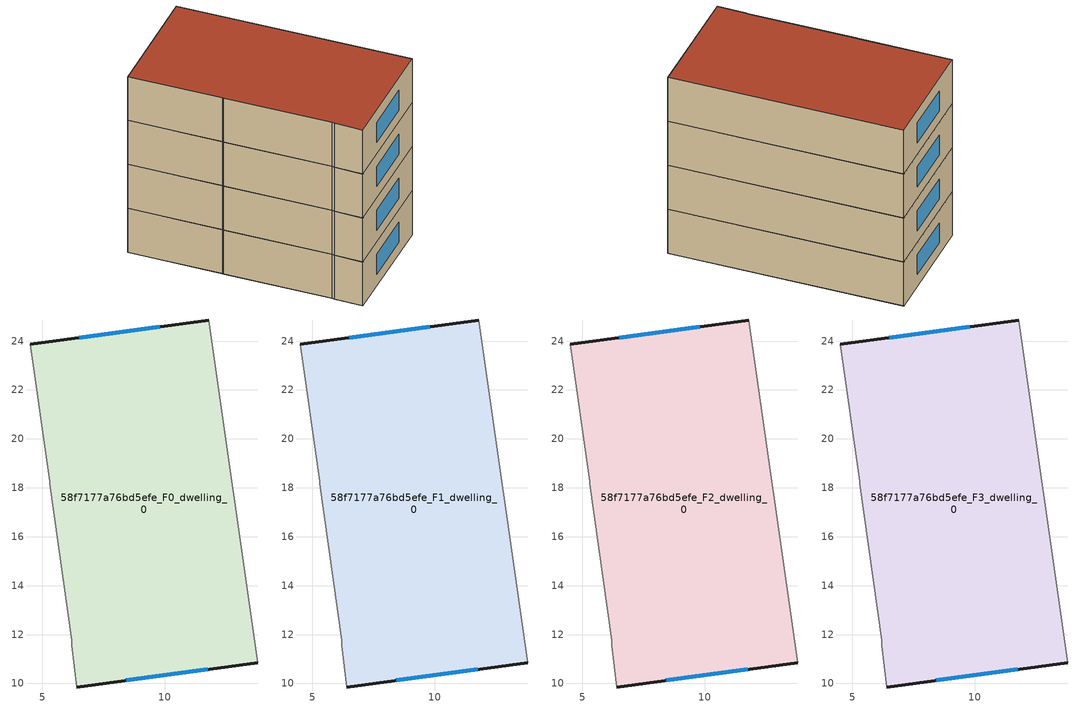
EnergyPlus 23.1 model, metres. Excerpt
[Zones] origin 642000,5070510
58f7177a76bd5efe_F0_dwelling_0
 floor ground (EU_floor_Construction): 13.81,10.85 11.81,24.86 4.5,23.86 5.3,18.26 5.3,18.16 6.2,11.75 6.2,11.55 6.4,9.85 z0
 wall outside (EU_wall_Construction): 4.5,23.86 11.81,24.86 / 13.81,10.85 6.4,9.85 z0:3
 wall adiabatic (EU_wall_Construction): 11.81,24.86 13.81,10.85 / 6.4,9.85 6.2,11.55 6.2,11.75 5.3,18.16 5.3,18.26 4.5,23.86 z0:3
 window (EU_Window_Construction): 6.51,24.14 9.8,24.59 / 11.77,10.58 8.44,10.13 z0.83:2.17
58f7177a76bd5efe_F1_dwelling_0
 floor to 58f7177a76bd5efe_F0_dwelling_0 (EU_floor_Construction): 13.8,10.85 11.81,24.86 4.5,23.86 5.3,18.26 5.3,18.16 6.2,11.75 6.2,11.55 6.4,9.85 z3
 wall outside (EU_wall_Construction): 4.5,23.86 11.81,24.86 / 13.81,10.85 6.4,9.85 z3:6
 wall adiabatic (EU_wall_Construction): 11.81,24.86 13.81,10.85 / 6.4,9.85 6.2,11.55 6.2,11.75 5.3,18.16 5.3,18.26 4.5,23.86 z3:6
 window (EU_Window_Construction): 6.51,24.14 9.8,24.59 / 11.77,10.58 8.44,10.13 z3.83:5.17
58f7177a76bd5efe_F2_dwelling_0
 floor to 58f7177a76bd5efe_F1_dwelling_0 (EU_floor_Construction): 13.8,10.85 11.81,24.86 4.5,23.86 5.3,18.26 5.3,18.16 6.2,11.75 6.2,11.55 6.4,9.85 z6
 wall outside (EU_wall_Construction): 4.5,23.86 11.81,24.86 / 13.81,10.85 6.4,9.85 z6:9
 wall adiabatic (EU_wall_Construction): 11.81,24.86 13.81,10.85 / 6.4,9.85 6.2,11.55 6.2,11.75 5.3,18.16 5.3,18.26 4.5,23.86 z6:9
 window (EU_Window_Construction): 6.51,24.14 9.8,24.59 / 11.77,10.58 8.44,10.13 z6.83:8.17
58f7177a76bd5efe_F3_dwelling_0
 floor to 58f7177a76bd5efe_F2_dwelling_0 (EU_floor_Construction): 13.8,10.85 11.81,24.86 4.5,23.86 5.3,18.26 5.3,18.16 6.2,11.75 6.2,11.55 6.4,9.85 z9
 wall outside (EU_wall_Construction): 4.5,23.86 11.81,24.86 / 13.81,10.85 6.4,9.85 z9:12
 wall adiabatic (EU_wall_Construction): 11.81,24.86 13.81,10.85 / 6.4,9.85 6.2,11.55 6.2,11.75 5.3,18.16 5.3,18.26 4.5,23.86 z9:12
 window (EU_Window_Construction): 6.51,24.14 9.8,24.59 / 11.77,10.58 8.44,10.13 z9.83:11.17
 roof outside (EU_roof_Construction): 11.81,24.86 13.81,10.85 6.4,9.85 6.2,11.55 6.2,11.75 5.3,18.16 5.3,18.26 4.5,23.86 z12
[Building]
EU S2 Campaign: North Axis=0; Terrain=City; Solar Distribution=FullExterior
[Site:Location]
Lyon-Bron: Latitude=45.75; Longitude=5; Time Zone=1; Elevation=198
[SizingPeriod:WeatherFileDays]
AnnualSizingPeriod: Begin Month=1; Begin Day of Month=1; End Month=12; End Day of Month=31; Day of Week for Start Day=Monday; Use Weather File Daylight Saving Period=No; Use Weather File Rain and Snow Indicators=No
[MATERIAL]
EU_InternalMass_Material: Roughness=MediumRough; Thickness=0.1; Conductivity=1; Density=1800; Specific Heat=900; Thermal Absorptance=0.9; Solar Absorptance=0.7; Visible Absorptance=0.7
[MATERIAL:NOMASS] Roughness=MediumRough; Thermal Absorptance=0.9; Solar Absorptance=0.7; Visible Absorptance=0.7
Name | Thermal Resistance
EU_wall_NoMass | 0.87146
EU_roof_NoMass | 0.842276
EU_floor_NoMass | 0.496999
[WINDOWMATERIAL:SIMPLEGLAZINGSYSTEM]
EU_Window_SimpleGlazing: UFactor=2.2525; Solar Heat Gain Coefficient=0.76; Visible Transmittance=0.76
[CONSTRUCTION]
EU_wall_Construction: EU_wall_NoMass
EU_roof_Construction: EU_roof_NoMass
EU_floor_Construction: EU_floor_NoMass
EU_InternalMass_Construction: EU_InternalMass_Material
EU_Window_Construction: EU_Window_SimpleGlazing
[ZONE] Type=1; Multiplier=1; Ceiling Height=autocalculate; Floor Area=autocalculate; Part of Total Floor Area=Yes
Name | Volume
58f7177a76bd5efe_F0_dwelling_0; 58f7177a76bd5efe_F1_dwelling_0; 58f7177a76bd5efe_F2_dwelling_0 | 313.714
58f7177a76bd5efe_F3_dwelling_0 | 627.428
[INTERNALMASS] Construction=EU_InternalMass_Construction; Surface Area=104.571
Name | Zone or ZoneList
58f7177a76bd5efe_F0_dwelling_0_EU_InternalMass | 58f7177a76bd5efe_F0_dwelling_0
58f7177a76bd5efe_F1_dwelling_0_EU_InternalMass | 58f7177a76bd5efe_F1_dwelling_0
58f7177a76bd5efe_F2_dwelling_0_EU_InternalMass | 58f7177a76bd5efe_F2_dwelling_0
58f7177a76bd5efe_F3_dwelling_0_EU_InternalMass | 58f7177a76bd5efe_F3_dwelling_0
[OTHEREQUIPMENT] Fuel Type=Electricity; Design Level Calculation Method=Watts/Area; Power per Zone Floor Area=1; Fraction Latent=0; Fraction Radiant=0; Fraction Lost=0; Carbon Dioxide Generation Rate=0; EndUse Subcategory=EU_Step8_InternalGains
Name | Zone or ZoneList or Space or SpaceList | Schedule
EU_Step8_InternalGain_58f7177a76bd5efe_F0_dwelling_0_f000 | 58f7177a76bd5efe_F0_dwelling_0 | EU_Step8_GainSchedule_58f7177a76bd5efe_F0_dwelling_0_f000
EU_Step8_InternalGain_58f7177a76bd5efe_F1_dwelling_0_f000 | 58f7177a76bd5efe_F1_dwelling_0 | EU_Step8_GainSchedule_58f7177a76bd5efe_F1_dwelling_0_f000
EU_Step8_InternalGain_58f7177a76bd5efe_F2_dwelling_0_f000 | 58f7177a76bd5efe_F2_dwelling_0 | EU_Step8_GainSchedule_58f7177a76bd5efe_F2_dwelling_0_f000
EU_Step8_InternalGain_58f7177a76bd5efe_F3_dwelling_0_f000 | 58f7177a76bd5efe_F3_dwelling_0 | EU_Step8_GainSchedule_58f7177a76bd5efe_F3_dwelling_0_f000
[ZONEVENTILATION:DESIGNFLOWRATE] Schedule=EU_AlwaysOn; Design Flow Rate Calculation Method=AirChanges/Hour; Air Changes per Hour=0.425; Ventilation Type=Natural; Fan Pressure Rise=0; Fan Total Efficiency=1; Constant Term Coefficient=1; Temperature Term Coefficient=0; Velocity Term Coefficient=0; Velocity Squared Term Coefficient=0; Minimum Indoor Temperature=-100; Maximum Indoor Temperature=100; Delta Temperature=-100; Minimum Outdoor Temperature=-100; Maximum Outdoor Temperature=100; Maximum Wind Speed=40
Name | Zone or ZoneList or Space or SpaceList
EU_ConstantAir_58f7177a76bd5efe_F0_dwelling_0 | 58f7177a76bd5efe_F0_dwelling_0
EU_ConstantAir_58f7177a76bd5efe_F1_dwelling_0 | 58f7177a76bd5efe_F1_dwelling_0
EU_ConstantAir_58f7177a76bd5efe_F2_dwelling_0 | 58f7177a76bd5efe_F2_dwelling_0
EU_ConstantAir_58f7177a76bd5efe_F3_dwelling_0 | 58f7177a76bd5efe_F3_dwelling_0
[HVACTEMPLATE:THERMOSTAT] Constant Heating Setpoint=20; Constant Cooling Setpoint=50
EU_HeatOnly_58f7177a76bd5efe_F0_dwelling_0; EU_HeatOnly_58f7177a76bd5efe_F1_dwelling_0; EU_HeatOnly_58f7177a76bd5efe_F2_dwelling_0; EU_HeatOnly_58f7177a76bd5efe_F3_dwelling_0
[HVACTEMPLATE:ZONE:IDEALLOADSAIRSYSTEM] System Availability Schedule=EU_AlwaysOn; Maximum Heating Supply Air Temperature=50; Minimum Cooling Supply Air Temperature=13; Maximum Heating Supply Air Humidity Ratio=0.0156; Minimum Cooling Supply Air Humidity Ratio=0.0077; Heating Limit=NoLimit; Cooling Limit=NoLimit; Heating Availability Schedule=EU_AlwaysOn; Cooling Availability Schedule=EU_CoolingOff; Dehumidification Control Type=ConstantSensibleHeatRatio; Cooling Sensible Heat Ratio=0.7; Dehumidification Setpoint=60; Humidification Control Type=None; Humidification Setpoint=30; Outdoor Air Method=None; Outdoor Air Flow Rate per Person=0.00944; Outdoor Air Flow Rate per Zone Floor Area=0; Outdoor Air Flow Rate per Zone=0; Demand Controlled Ventilation Type=None; Outdoor Air Economizer Type=NoEconomizer; Heat Recovery Type=None; Sensible Heat Recovery Effectiveness=0.7; Latent Heat Recovery Effectiveness=0.65
Name | Template Thermostat
58f7177a76bd5efe_F0_dwelling_0 | EU_HeatOnly_58f7177a76bd5efe_F0_dwelling_0
58f7177a76bd5efe_F1_dwelling_0 | EU_HeatOnly_58f7177a76bd5efe_F1_dwelling_0
58f7177a76bd5efe_F2_dwelling_0 | EU_HeatOnly_58f7177a76bd5efe_F2_dwelling_0
58f7177a76bd5efe_F3_dwelling_0 | EU_HeatOnly_58f7177a76bd5efe_F3_dwelling_0
[SIZING:ZONE] Zone Cooling Design Supply Air Temperature Input Method=SupplyAirTemperature; Zone Cooling Design Supply Air Temperature=13; Zone Heating Design Supply Air Temperature Input Method=SupplyAirTemperature; Zone Heating Design Supply Air Temperature=50; Zone Cooling Design Supply Air Humidity Ratio=0.008; Zone Heating Design Supply Air Humidity Ratio=0.008; Cooling Design Air Flow Method=DesignDay; Cooling Design Air Flow Rate=0; Cooling Minimum Air Flow per Zone Floor Area=0.000762; Cooling Minimum Air Flow=0; Cooling Minimum Air Flow Fraction=0.2; Heating Design Air Flow Method=DesignDay; Heating Design Air Flow Rate=0; Heating Maximum Air Flow per Zone Floor Area=0.002032; Heating Maximum Air Flow=0.141576; Heating Maximum Air Flow Fraction=0.3; Account for Dedicated Outdoor Air System=No; Dedicated Outdoor Air System Control Strategy=NeutralSupplyAir; Dedicated Outdoor Air Low Setpoint Temperature for Design=autosize; Dedicated Outdoor Air High Setpoint Temperature for Design=autosize; Zone Load Sizing Method=Sensible Load Only No Latent Load; Zone Latent Cooling Design Supply Air Humidity Ratio Input Method=HumidityRatioDifference; Zone Cooling Design Supply Air Humidity Ratio Difference=0.005; Zone Latent Heating Design Supply Air Humidity Ratio Input Method=HumidityRatioDifference; Zone Humidification Design Supply Air Humidity Ratio Difference=0.005
58f7177a76bd5efe_F0_dwelling_0; 58f7177a76bd5efe_F1_dwelling_0; 58f7177a76bd5efe_F2_dwelling_0; 58f7177a76bd5efe_F3_dwelling_0
[SCHEDULE:CONSTANT]
Name | Hourly Value
EU_AlwaysOn | 1
EU_CoolingOff | 0
[SCHEDULE:FILE] Column Number=1; Rows to Skip at Top=0; Number of Hours of Data=8760; Column Separator=Comma; Interpolate to Timestep=No; Minutes per Item=60; Adjust Schedule for Daylight Savings=Yes
Name | File
EU_Step8_GainSchedule_58f7177a76bd5efe_F0_dwelling_0_f000 | ../../schedules/58f7177a76bd5efe/58f7177a76bd5efe_F0_dwelling_0_f000_gain.csv
EU_Step8_GainSchedule_58f7177a76bd5efe_F1_dwelling_0_f000 | ../../schedules/58f7177a76bd5efe/58f7177a76bd5efe_F1_dwelling_0_f000_gain.csv
EU_Step8_GainSchedule_58f7177a76bd5efe_F2_dwelling_0_f000 | ../../schedules/58f7177a76bd5efe/58f7177a76bd5efe_F2_dwelling_0_f000_gain.csv
EU_Step8_GainSchedule_58f7177a76bd5efe_F3_dwelling_0_f000 | ../../schedules/58f7177a76bd5efe/58f7177a76bd5efe_F3_dwelling_0_f000_gain.csv
